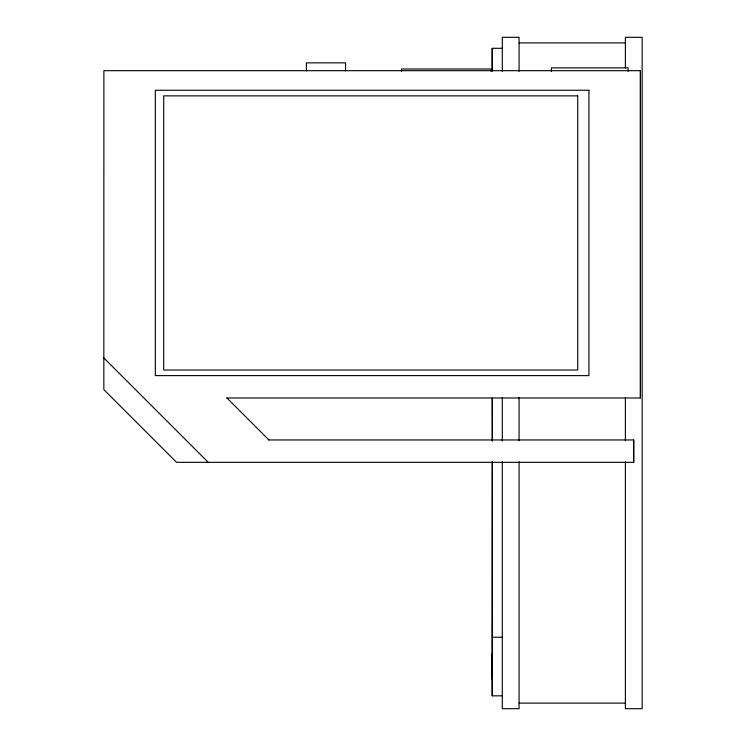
<?xml version="1.0" encoding="UTF-8"?>
<svg xmlns="http://www.w3.org/2000/svg" width="746" height="746" viewBox="0 0 746 746"><rect width="100%" height="100%" fill="white"/><g stroke="black" fill="none" stroke-linecap="round" stroke-linejoin="round"><path stroke-width="1.12" d="M502.291 695.832L492.22 695.832L492.332 461.578M492.22 695.832L492.248 461.811M226.728 397.991L640.413 397.991L640.413 70.683L103.871 70.683L103.834 389.599L176.569 462.334L633.69 462.334L633.69 439.954L268.672 439.954M640.404 397.991L640.404 70.683M519.076 42.895L625.381 42.895M492.22 71.112L492.22 48.303L502.291 48.303M492.239 637.224L502.291 637.224M519.076 703.105L625.381 703.105M226.933 397.991L268.896 439.954M103.834 357.949L208.218 462.334M492.22 48.303L492.239 70.814M492.22 397.991L492.276 440.961M633.69 439.954L633.69 462.334M628.095 71.383L628.095 67.886L551.443 67.886L551.443 71.383M625.381 67.839L625.381 37.3L642.166 37.3L642.166 708.7L625.381 708.7L625.381 461.671M625.381 397.581L625.381 440.7M519.076 71.336L519.076 37.3L502.291 37.3L502.291 71.336M519.076 397.581L519.076 440.7M519.076 461.671L519.076 708.7L502.291 708.7L502.291 461.671M502.291 397.581L502.291 440.961M492.332 398.448L492.332 440.961M492.22 653.31L492.22 679.047M491.017 71.327L491.017 69.005L401.497 69.005L401.497 71.327M345.547 70.907L345.547 62.851L306.382 62.851L306.382 70.907M588.93 90.266L155.317 90.266L155.317 375.611L588.93 375.611L588.93 90.266M577.74 95.861L163.71 95.861L163.71 370.016L577.74 370.016L577.74 95.861"/></g></svg>
